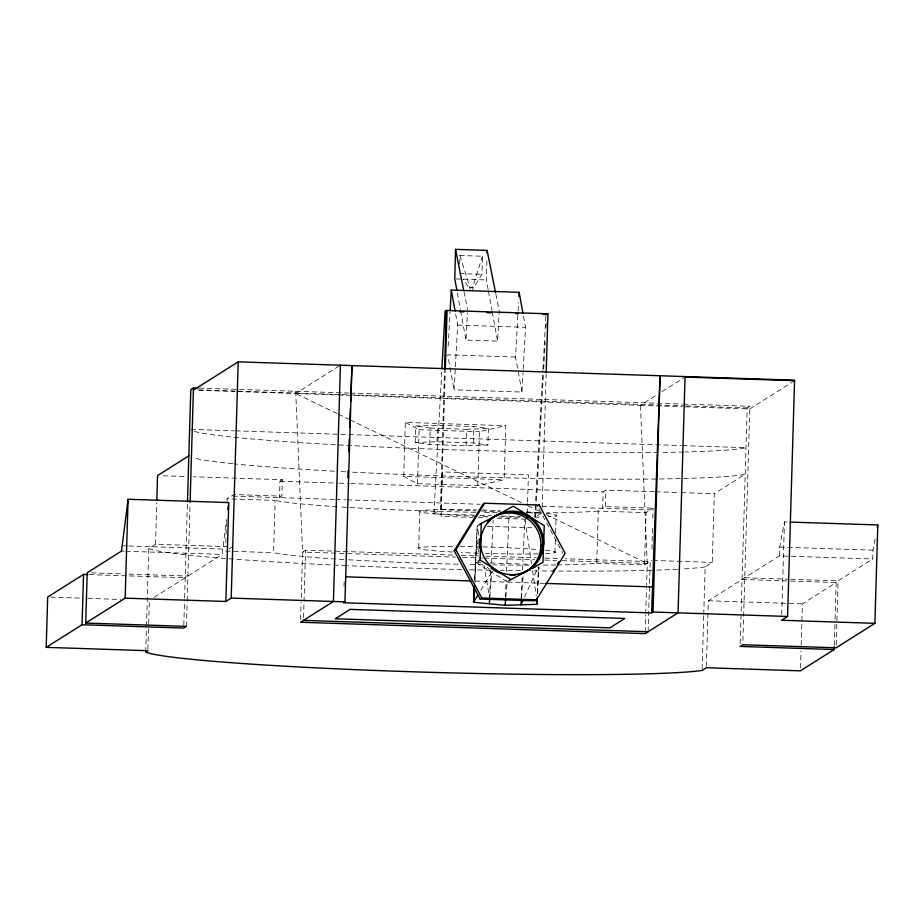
<?xml version="1.0" encoding="UTF-8"?>
<svg xmlns="http://www.w3.org/2000/svg" width="924" height="924" viewBox="0 0 924 924"><rect width="100%" height="100%" fill="white"/><g stroke="black" fill="none" stroke-linecap="round" stroke-linejoin="round"><path stroke-width="0.69" stroke-dasharray="4.62 3.46" d="M459.725 263.837L459.921 255.498L482.467 256.248L482.016 274.301L472.326 289.628M488.172 289.686L486.394 279.949L486.913 258.847M145.703 652.078L146.431 627.639M146.466 626.195L148.776 548.544L155.521 544.294L230.885 546.777M147.909 649.272L148.637 624.832M148.683 623.388L149.365 600.381M155.521 544.294L156.757 502.783M183.807 625.202L184.581 599.318M184.615 597.886L187.433 503.176M186.405 626.38L187.133 601.94M187.168 600.508L190.032 503.996M154.146 597.366L222.187 554.412L226.438 519.484M225.814 542.607L226.392 522.834M227.027 501.651L227.108 498.821L233.853 494.559L281.878 496.142L282.363 479.706L193.416 476.772M343.924 559.517A170.074 8.016 1.7 0 1 273.573 552.668L275.133 500.404L227.108 498.821M282.363 479.706L279.984 481.208L279.498 497.643L281.878 496.142M295.703 391.279L302.587 552.09L301.143 600.773M300.589 619.392L301.097 602.205M303.557 617.521L305.555 550.207L454.088 555.116M344.005 586.336L344.167 580.861M403.73 476.38L405.324 422.407L505.774 425.71L504.169 479.695L477.812 485.678L417.509 483.691L403.73 476.38L504.169 479.695M415.188 442.446L415.673 426.01L437.491 425.271L473.85 426.553L488.392 428.563L487.895 444.998L466.089 445.738L429.729 444.467L415.188 442.446L437.006 441.707L473.354 442.989L487.895 444.998M417.509 483.691L419.103 429.718L405.324 422.407M418.711 547.817L419.796 511.018M429.729 444.467L430.214 428.031L415.673 426.01M437.006 441.707L437.491 425.271M441.152 509.702L445.276 370.686M466.089 445.738L466.574 429.302L488.392 428.563M473.354 442.989L473.85 426.553M477.812 485.678L479.417 431.704L505.774 425.71M474.855 582.386L477.223 525.975L479.233 524.705M527.246 513.467L527.546 503.441M527.592 501.998L528.401 474.786L442.411 471.956L441.083 516.354L472.614 517.394M542.192 507.299L546.142 374.012M555.001 552.633L555.382 539.893M555.59 532.825L556.098 515.835M557.218 564.934A170.074 8.016 1.7 0 0 596.719 563.317L598.267 511.064L646.038 512.635L653.141 508.154L652.841 518.041M654.365 491.741L605.855 490.147L603.129 491.868L602.644 508.304L605.37 506.583L653.141 508.154M605.37 506.583L605.855 490.147M646.5 587.791L647.227 563.455L640.344 402.645M596.719 563.317L644.49 564.899L646.038 512.635M645.183 632.189L645.703 615.003M645.737 613.571L646.465 589.223M648.117 631.75L650.196 561.573L565.118 558.777M651.928 549.122L652.598 526.518M702.113 668.988L703.695 615.788M703.741 614.345L705.151 566.897L712.242 562.416L714.287 493.716L745.206 474.197A280.804 13.225 1.7 0 1 681.623 478.54M706.386 666.308L708.327 600.762L779.417 555.878L872.753 558.962L873.018 550.161L875.409 537.56M740.182 643.578L747.181 407.958L749.849 406.26L742.815 643.312M779.417 555.878L779.671 547.089L784.453 521.875L788.761 522.025M781.704 614.552L784.453 521.875M800.507 667.983L801.004 650.889M801.177 645.183L802.402 603.857L836.162 582.547L835.065 619.6M834.303 645.252L835.019 621.02M836.197 644.964L838.103 580.838L872.753 558.962M440.367 509.725L444.525 370.674M505.359 597.25L506.133 580.122M506.525 571.552L509.112 514.46M490.806 570.466L489.524 597.736L483.98 565.373M491.141 563.293L493.162 520.235M521.124 598.775L522.21 575.814M522.476 570.073L524.832 519.842M474.659 578.389L477.223 525.975L479.152 537.237M537.248 593.22L538.496 567.729M474.728 580.133L476.68 544.248L477.72 543.601M537.306 593.705L538.796 566.435M474.22 515.153L433.876 513.825L441.834 370.154M448.175 346.165L450.08 311.642M523.146 370.466L521.956 392.042L454.088 389.801L455.289 368.226M455.37 366.793L457.68 325.086L455.37 312.474M495.853 294.075L499.237 310.972L497.574 341.118L465.962 340.078L467.475 312.809M521.956 392.042L515.557 357.034L518.029 312.451M518.11 311.007L518.583 302.379M523.227 369.034L525.537 327.315L523.238 314.714M526.588 511.896A68.688 3.234 1.7 0 1 542.018 513.028L534.742 517.151L542.85 370.605M542.931 369.173L545.957 314.576M535.527 517.128L543.37 374.925M543.682 369.184L545.195 341.892M545.98 327.523L546.303 321.771M537.514 592.977L539.166 567.44M489.882 596.581L491.672 572.175L492.7 571.529M521.482 597.632L523.169 574.659M505.855 597.008L507.207 581.843L509.043 580.676M459.921 255.498L469.9 287.56L472.557 287.364L482.467 256.248M524.509 597.031L538.161 567.197M480.815 590.217L491.672 572.175M339.212 365.973L295.634 393.497L236.602 391.545M228.933 548.948L232.305 546.823M305.555 550.207L302.587 552.09L455.44 557.126M433.876 513.825L440.425 509.678L475.733 510.845M337.156 413.559L295.634 393.497L640.263 405.347L657.207 394.652M662.058 391.591L685.054 377.073M507.207 581.843L476.137 562.52L478.124 561.272M794.559 380.676L749.768 408.962L683.494 406.779M644.49 564.899L651.582 560.418M562.15 560.649L647.227 563.455L650.196 561.573M534.742 517.151L542.804 517.001M459.482 273.55L482.016 274.301M456.225 278.956L461.977 279.14M463.409 279.187L486.394 279.949M472.557 287.364L470.073 287.283L470.027 289.258L463.247 279.163M457.68 325.086L525.537 327.315M515.557 357.034L447.69 354.793L454.088 389.801M199.238 388.103L238.115 389.385M239.547 389.431L349.053 393.047M350.496 393.093L682.131 404.031M683.575 404.077L749.849 406.26M198.013 389.847L340.702 394.548M342.146 394.594L685.192 405.913M686.636 405.959L747.181 407.958M199.168 390.309L235.17 391.499M640.263 405.347L682.051 406.722M419.103 429.718L479.417 431.704M191.06 429.394L234.303 430.827M235.747 430.873L681.138 445.553M682.57 445.611L745.991 447.701A280.804 13.225 1.7 0 1 685.007 451.975M655.786 491.787L680.041 492.596M681.473 492.642L714.287 493.716M163.294 475.779L186.244 476.541M279.984 481.208L337.687 483.113M339.131 483.16L349.226 483.495M350.67 483.541L603.129 491.868M232.894 496.107L334.315 499.457M335.758 499.503L345.853 499.838M347.297 499.884L480.018 504.261M542.053 506.306L650.415 509.875M481.496 511.041L500.231 511.653M526.172 512.508L542.018 513.028M479.983 515.338L491.51 515.719M501.593 516.054L520.327 516.666M478.355 517.59L486.948 517.867M496.985 518.202L527.084 519.196M487.283 526.31L531.82 527.777M779.671 547.089L873.018 550.161M653.002 560.464L712.242 562.416M461.295 555.347L478.597 555.925M485.805 556.156L536.278 557.819M544.929 558.108L559.355 558.581M123.088 545.795L127.408 545.934M128.852 545.98L222.349 549.064M462.647 557.368L482.836 558.027M484.28 558.084L534.753 559.748M544.848 560.071L556.375 560.452M225.56 551.085L273.573 552.668M476.137 562.52L481.889 562.716M490.505 562.993L530.734 564.321M121.494 551.085L124.37 551.189M125.814 551.235L222.187 554.412M744.767 577.754L789.281 579.221M790.713 579.267L838.103 580.838M742.087 579.44L789.119 581M790.551 581.046L836.162 582.547M475.306 581.081L544.421 583.356M91.522 572.88L123.169 573.919M128.921 574.116L187.895 576.056M89.27 574.589L185.216 577.754M708.327 600.762L802.402 603.857M50.554 597.123L80.631 598.117M87.792 598.359L120.721 599.445M430.214 428.031L466.574 429.302M338.45 414.195L348.833 419.207M350.127 419.831L521.379 502.621M527.87 505.751L540.84 512.023M546.026 514.529L647.227 563.455M538.935 508.639L562.797 553.106M463.975 291.626L467.636 309.933M488.426 291.072L491.984 310.533M492.238 311.919L497.574 341.118M457.334 292.804L460.383 309.494M460.637 310.88L465.962 340.078M525.109 519.819L531.519 563.594M532.559 570.651L536.278 596.061M598.267 511.064A170.074 8.016 1.7 0 1 546.708 512.82M541.014 512.855A170.074 8.016 1.7 0 1 530.676 512.878M497.204 512.658A170.074 8.016 1.7 0 1 481.508 512.416M475.675 512.3A170.074 8.016 1.7 0 1 338.507 506.814M337.144 506.733A170.074 8.016 1.7 0 1 275.133 500.404M555.936 564.957A170.074 8.016 1.7 0 1 542.33 565.095M529.129 565.142A170.074 8.016 1.7 0 1 492.85 564.876M482.848 564.714A170.074 8.016 1.7 0 1 466.805 564.414M458.165 564.206A170.074 8.016 1.7 0 1 345.345 559.597M705.151 566.897A284.072 13.386 1.7 0 1 681.231 569.045M677.615 569.253A284.072 13.386 1.7 0 1 653.707 570.223M652.136 570.27A284.072 13.386 1.7 0 1 556.387 571.055M554.92 571.044A284.072 13.386 1.7 0 1 530.295 570.813M520.489 570.686A284.072 13.386 1.7 0 1 500.45 570.374M490.298 570.177A284.072 13.386 1.7 0 1 468.757 569.715M461.711 569.554A284.072 13.386 1.7 0 1 347.805 565.673M346.431 565.615A284.072 13.386 1.7 0 1 148.776 548.544M680.307 478.574A280.804 13.225 1.7 0 1 347.216 471.898M345.784 471.829A280.804 13.225 1.7 0 1 340.101 471.517M334.488 471.217A280.804 13.225 1.7 0 1 234.142 463.86M232.871 463.733A280.804 13.225 1.7 0 1 192.966 457.75M683.714 452.009A280.804 13.225 1.7 0 1 660.002 452.471M658.523 452.494A280.804 13.225 1.7 0 1 379.383 446.939A280.804 13.225 1.7 0 1 193.751 431.242M489.339 569.115A31.693 31.589 57.7 0 1 487.271 567.267M478.551 551.824A31.693 31.589 57.7 0 1 479.036 535.446M545.322 550.265A68.688 3.234 1.7 0 1 544.629 553.684M537.918 553.903A68.688 3.234 1.7 0 1 485.412 553.418M478.528 553.199A68.688 3.234 1.7 0 1 461.18 552.471M452.379 552.009A68.688 3.234 1.7 0 1 418.202 548.151A68.688 3.234 1.7 0 1 454.111 546.407M459.99 546.454A68.688 3.234 1.7 0 1 481.358 546.835M482.732 546.869A68.688 3.234 1.7 0 1 538.392 549.618M546.407 513.455A68.688 3.234 1.7 0 1 548.348 516.759M519.242 517.232A68.688 3.234 1.7 0 1 499.018 516.943M487.895 516.666A68.688 3.234 1.7 0 1 479.625 516.389M476.911 516.297A68.688 3.234 1.7 0 1 433.09 509.852L445.645 509.621A68.688 3.234 1.7 0 1 476.876 509.909M482.443 510.036A68.688 3.234 1.7 0 1 500.346 510.614"/><path stroke-width="1.39" d="M495.576 292.665L487.121 250.404L455.52 249.353L454.793 278.909L456.826 290.032M487.052 253.211L487.121 250.404M834.256 646.673L834.176 649.526L800.415 670.836L706.34 667.74L702.078 670.431A284.072 13.386 1.7 0 1 407.484 671.609A284.072 13.386 1.7 0 1 145.703 652.078L147.875 650.715L46.2 647.354L47.69 597.031L83.541 574.393L87.838 574.543M46.2 647.354L82.051 624.728L83.541 574.393M85.713 623.065L87.203 572.741L121.494 551.085L128.09 499.26L228.782 502.575L225.849 601.478L125.156 598.163L85.713 623.065L186.405 626.38L183.726 628.077L82.051 624.728M125.156 598.163L128.09 499.26M156.837 499.919L157.554 475.594L188.831 455.844M187.468 501.744L190.806 389.605L193.474 387.918L197.794 388.057M190.078 502.552L193.474 387.918M225.849 601.478L231.196 598.105L238.207 361.838L794.582 380.191L787.571 616.458L781.542 620.258L874.878 623.342L877.8 524.959L790.205 522.072M340.425 365.211L333.414 601.478L300.508 622.256L645.148 633.621L678.054 612.843L685.065 376.576M787.571 616.458L653.037 612.023L651.628 612.912L343.52 602.748L344.941 601.859L351.952 365.592L350.646 401.513M445.322 369.253L447.066 310.487L547.932 313.813L546.188 372.58M478.124 561.272L480.11 560.025L480.653 541.741M525.941 517.752L528.909 515.881L513.374 506.225L481.242 523.446L480.699 541.718L479.394 542.538M474.243 586.89L473.573 602.24L505.116 605.289L536.786 604.319L536.902 600.3M543.682 543.947L544.224 525.664L528.701 516.008A31.693 31.589 57.7 0 1 543.682 543.947L540.921 545.68M651.628 612.912L660.048 375.756L653.037 612.023M444.571 369.242L446.327 310.476L447.066 310.487M347.886 477.639L348.152 470.455M348.822 451.79L349.295 438.854M349.711 427.362L350.381 408.685M473.631 600.23L474.416 585.874M536.844 602.309L537.075 598.001M441.915 368.722L445.091 311.249L446.327 310.476M450.161 310.21L451.282 290.078L519.138 292.307L522.984 313.317M518.907 296.627L519.138 292.307M474.497 588.057L473.573 602.24L477.916 595.021M536.786 604.319L537.144 598.648M489.35 603.765L489.662 599.457M521.263 600.496L520.951 604.804L523.331 599.618M505.116 605.289L505.613 599.768M227.801 509.621L228.39 505.393M877.269 527.754L877.8 524.959M454.215 550.773L482.929 504.296L484.615 503.233L539.246 505.035L565.153 553.326L536.428 599.803L534.753 600.866L480.122 599.064L454.215 550.773L455.89 549.722L484.615 503.233M552.899 571.506L554.4 569.057M557.426 564.171L558.939 561.723M193.416 390.124L238.207 361.838M547.932 313.813L546.696 314.599L543.081 314.483M479.233 524.705L481.242 523.446M494.328 516.712L497.297 514.841M537.56 506.098L539.246 505.035M494.386 570.466L495.645 569.681A31.693 31.589 57.7 0 1 485.354 526.056A31.693 31.589 57.7 0 1 528.875 515.904M480.122 599.064L481.797 598.001L536.428 599.803M509.043 580.676L543.023 562.289L543.566 544.017A31.693 31.589 57.7 0 1 526.946 570.905L524.312 572.568A31.693 31.589 57.7 0 0 535.354 526.761A31.693 31.589 57.7 0 0 488.657 520.605M874.878 623.342L836.116 647.805L742.781 644.733L740.101 646.419L834.176 649.526M533.171 567.925L535.643 566.597M459.505 311.723L463.825 311.873M486.879 312.635L491.198 312.774M515.696 313.582L518.583 313.675M685.054 377.073L794.559 380.676M345.738 576.807L470.986 580.942M545.853 583.414L652.402 586.925M231.196 598.105L344.941 601.859M303.476 620.385L648.117 631.75M480.11 560.025L495.645 569.681M510.891 579.51L495.356 569.854A31.693 31.589 57.7 0 0 526.969 570.893M455.89 549.722L481.797 598.001M455.52 249.353L463.686 290.217M451.282 290.078L455.116 311.076M487.398 522.441A31.693 31.589 57.7 0 1 538.161 527.465A31.693 31.589 57.7 0 1 518.272 574.428M515.569 574.936A31.693 31.589 57.7 0 1 510.06 575.236M499.318 572.972A31.693 31.589 57.7 0 1 491.014 568.052M479.706 548.059A31.693 31.589 57.7 0 1 479.787 538.415M350.138 609.39L335.262 618.78L609.898 627.846L624.774 618.445L350.138 609.39"/></g></svg>
